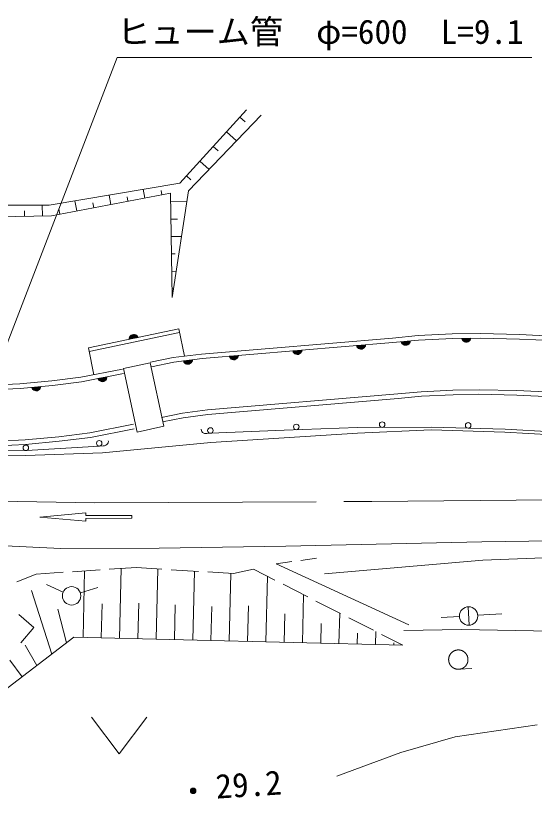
# Model space of a CAD drawing. Units: millimetres, scale not verified. Extents: x 40000 to 680000, y 20000 to 380000.
# Drawn here: x 478447 to 506574, y 267661 to 310591 of the extents above; entities that cross this region are included whole.
import ezdxf
from ezdxf.enums import TextEntityAlignment as Align

# ---------------------------------------------------------------- set-up
doc = ezdxf.new("R2010")
doc.units = ezdxf.units.MM
doc.header["$LTSCALE"] = 1000
doc.linetypes.add('CHAIN', pattern=[18.5, 12, -1.5, 3.5, -1.5])
for name, color, linetype, lineweight in [('M-BGD', 7, 'Continuous', 13), ('M-BMK', 2, 'CHAIN', 13), ('M-STR-HTXT', 7, 'Continuous', 13), ('M-STR-STRC', 7, 'Continuous', 13), ('M-WORK', 1, 'Continuous', 13)]:
    doc.layers.add(name, color=color, linetype=linetype, lineweight=lineweight)
doc.styles.add('ＭＳ ゴシック', font='')
doc.styles.get('ＭＳ ゴシック').set_extended_font_data('MS Gothic')

msp = doc.modelspace()

# ---------------------------------------------------------------- linework, layer by layer
at = {"layer": 'M-BGD'}
for p, q in [((487345, 301514), (490973, 305497)), ((487819, 301089), (491761, 305207)), ((490610, 305099), (490890, 304844)), ((489885, 304302), (490424, 303811)), ((489159, 303506), (489419, 303269)), ((488433, 302709), (488933, 302253)), ((487707, 301913), (487948, 301694)), ((480261, 300321), (487345, 301514)), ((480374, 299745), (486835, 300967)), ((485450, 300705), (485360, 301180)), ((486373, 300879), (486330, 301108)), ((486835, 300967), (486925, 295318)), ((487819, 301089), (486925, 295318)), ((481759, 300007), (481655, 300556)), ((483605, 300356), (483508, 300868)), ((484527, 300530), (484481, 300777)), ((473704, 300303), (480261, 300321)), ((479891, 299736), (479880, 300320)), ((480836, 299832), (480782, 300116)), ((482682, 300181), (482631, 300447)), ((486842, 300496), (487729, 300510)), ((473613, 299617), (480374, 299745)), ((478925, 299717), (478920, 300017)), ((486857, 299554), (487220, 299560)), ((486872, 298613), (487437, 298622)), ((486887, 297671), (487089, 297675)), ((486902, 296730), (487144, 296734)), ((486917, 295788), (486958, 295789)), ((487291, 293609), (482382, 292584)), ((487331, 293413), (482423, 292388)), ((485023, 293227), (484612, 293141)), ((484618, 293163), (484657, 293222)), ((484635, 293177), (484988, 293250)), ((484657, 293222), (484700, 293262)), ((484952, 293274), (484659, 293212)), ((484700, 293262), (484754, 293293)), ((484702, 293252), (484897, 293293)), ((484754, 293293), (484832, 293310)), ((484832, 293310), (484895, 293302)), ((484895, 293302), (484950, 293283)), ((484950, 293283), (485010, 293245)), ((485010, 293245), (485049, 293202)), ((487600, 292126), (487291, 293609)), ((498883, 293112), (500288, 293247)), ((500288, 293247), (502130, 293339)), ((502130, 293339), (503657, 293358)), ((503657, 293358), (505782, 293305)), ((505782, 293305), (508155, 293192)), ((485081, 293147), (484592, 293045)), ((484592, 293045), (484599, 293108)), ((484599, 293108), (484618, 293163)), ((485055, 293172), (484605, 293078)), ((484609, 293110), (485039, 293200)), ((485049, 293202), (485081, 293147)), ((488525, 292244), (498883, 293112)), ((488551, 291996), (498907, 292864)), ((498907, 292864), (500301, 292997)), ((499355, 292907), (499852, 292954)), ((499380, 292849), (499355, 292907)), ((499378, 292879), (499835, 292922)), ((499415, 292802), (499380, 292849)), ((499828, 292892), (499390, 292850)), ((499403, 292821), (499821, 292861)), ((499470, 292757), (499415, 292802)), ((499794, 292828), (499436, 292794)), ((499469, 292767), (499767, 292795)), ((499813, 292840), (499768, 292785)), ((499838, 292893), (499813, 292840)), ((499852, 292954), (499838, 292893)), ((500301, 292997), (502133, 293089)), ((502133, 293089), (503651, 293108)), ((502642, 293095), (503142, 293102)), ((502663, 293036), (502642, 293095)), ((502663, 293066), (503123, 293072)), ((502694, 292986), (502663, 293036)), ((503113, 293041), (502673, 293036)), ((502683, 293006), (503103, 293011)), ((502744, 292937), (502694, 292986)), ((503074, 292981), (502714, 292976)), ((502744, 292947), (503044, 292951)), ((502795, 292907), (502744, 292937)), ((502995, 292920), (502795, 292917)), ((502855, 292888), (502795, 292907)), ((502935, 292889), (502855, 292888)), ((502995, 292910), (502935, 292889)), ((503044, 292941), (502995, 292910)), ((503094, 292991), (503044, 292941)), ((503123, 293042), (503094, 292991)), ((503142, 293102), (503123, 293042)), ((503651, 293108), (505770, 293055)), ((505770, 293055), (508138, 292943)), ((482382, 292584), (482687, 291122)), ((493480, 292409), (493978, 292451)), ((493505, 292351), (493480, 292409)), ((493502, 292381), (493961, 292419)), ((493953, 292388), (493515, 292352)), ((493527, 292322), (493946, 292358)), ((493963, 292389), (493937, 292337)), ((493978, 292451), (493963, 292389)), ((496932, 292698), (497430, 292740)), ((496956, 292640), (496932, 292698)), ((496954, 292670), (497412, 292708)), ((496991, 292593), (496956, 292640)), ((497405, 292678), (496966, 292641)), ((496979, 292612), (497397, 292647)), ((497045, 292547), (496991, 292593)), ((497370, 292614), (497011, 292584)), ((497044, 292557), (497343, 292582)), ((497097, 292521), (497045, 292547)), ((497295, 292548), (497096, 292531)), ((497158, 292506), (497097, 292521)), ((497238, 292513), (497158, 292506)), ((497296, 292538), (497238, 292513)), ((497343, 292572), (497296, 292538)), ((497389, 292626), (497343, 292572)), ((497415, 292678), (497389, 292626)), ((497430, 292740), (497415, 292678)), ((499522, 292732), (499470, 292757)), ((499720, 292761), (499521, 292742)), ((499584, 292718), (499522, 292732)), ((499663, 292725), (499584, 292718)), ((499721, 292751), (499663, 292725)), ((499768, 292785), (499721, 292751)), ((485751, 291794), (486988, 292047)), ((486988, 292047), (488525, 292244)), ((487029, 291800), (488551, 291996)), ((487542, 291866), (488038, 291930)), ((488038, 291930), (488026, 291868)), ((490028, 292120), (490526, 292161)), ((490053, 292061), (490028, 292120)), ((490050, 292091), (490509, 292130)), ((490087, 292014), (490053, 292061)), ((490501, 292099), (490063, 292062)), ((490075, 292033), (490494, 292068)), ((490141, 291968), (490087, 292014)), ((490466, 292036), (490108, 292006)), ((490140, 291978), (490439, 292003)), ((490193, 291943), (490141, 291968)), ((490392, 291969), (490192, 291953)), ((490255, 291928), (490193, 291943)), ((490334, 291934), (490255, 291928)), ((490393, 291959), (490334, 291934)), ((490440, 291993), (490393, 291959)), ((490486, 292047), (490440, 291993)), ((490511, 292100), (490486, 292047)), ((490526, 292161), (490511, 292100)), ((493539, 292303), (493505, 292351)), ((493593, 292258), (493539, 292303)), ((493918, 292325), (493560, 292295)), ((493592, 292268), (493891, 292293)), ((493645, 292232), (493593, 292258)), ((493844, 292259), (493644, 292242)), ((493707, 292217), (493645, 292232)), ((493786, 292224), (493707, 292217)), ((493844, 292249), (493786, 292224)), ((493892, 292283), (493844, 292249)), ((493937, 292337), (493892, 292283)), ((485738, 291767), (484284, 291451)), ((486485, 288322), (485738, 291767)), ((485801, 291550), (487029, 291800)), ((487570, 291809), (487542, 291866)), ((487566, 291839), (488022, 291897)), ((487606, 291763), (487570, 291809)), ((488016, 291866), (487579, 291810)), ((487593, 291782), (488010, 291835)), ((487662, 291720), (487606, 291763)), ((487984, 291802), (487627, 291756)), ((487660, 291730), (487958, 291768)), ((487715, 291697), (487662, 291720)), ((487912, 291732), (487714, 291707)), ((487777, 291685), (487715, 291697)), ((487856, 291695), (487777, 291685)), ((487913, 291722), (487856, 291695)), ((487959, 291758), (487913, 291722)), ((488002, 291814), (487959, 291758)), ((488026, 291868), (488002, 291814)), ((481976, 290982), (484234, 291427)), ((482016, 290735), (484283, 291182)), ((484284, 291451), (485031, 288007)), ((478665, 290622), (480402, 290787)), ((480402, 290787), (481976, 290982)), ((480433, 290539), (482016, 290735)), ((482904, 290910), (483394, 291007)), ((482935, 290855), (482904, 290910)), ((482929, 290884), (483380, 290973)), ((482974, 290812), (482935, 290855)), ((483376, 290942), (482945, 290857)), ((482960, 290829), (483372, 290911)), ((483033, 290772), (482974, 290812)), ((483349, 290875), (482996, 290806)), ((483031, 290782), (483325, 290840)), ((483088, 290752), (483033, 290772)), ((483282, 290801), (483086, 290762)), ((483150, 290744), (483088, 290752)), ((483229, 290760), (483150, 290744)), ((483284, 290791), (483229, 290760)), ((483327, 290830), (483284, 290791)), ((483367, 290889), (483327, 290830)), ((483386, 290944), (483367, 290889)), ((483394, 291007), (483386, 290944)), ((476586, 290534), (478665, 290622)), ((476597, 290284), (478689, 290373)), ((478689, 290373), (480433, 290539)), ((479312, 290432), (479809, 290480)), ((479337, 290375), (479312, 290432)), ((479334, 290404), (479792, 290448)), ((479372, 290328), (479337, 290375)), ((479785, 290417), (479347, 290376)), ((479360, 290347), (479778, 290387)), ((479426, 290283), (479372, 290328)), ((479751, 290354), (479393, 290320)), ((479425, 290293), (479724, 290321)), ((479479, 290258), (479426, 290283)), ((479677, 290286), (479478, 290268)), ((479541, 290243), (479479, 290258)), ((479620, 290251), (479541, 290243)), ((479678, 290277), (479620, 290251)), ((479725, 290311), (479678, 290277)), ((479770, 290366), (479725, 290311)), ((479795, 290418), (479770, 290366)), ((479809, 290480), (479795, 290418)), ((500441, 290201), (502169, 290289)), ((502169, 290289), (503581, 290309)), ((503581, 290309), (505637, 290258)), ((505637, 290258), (507951, 290148)), ((488847, 289211), (499174, 290076)), ((488873, 288962), (499198, 289827)), ((499174, 290076), (500441, 290201)), ((499198, 289827), (500454, 289951)), ((500454, 289951), (502172, 290039)), ((502172, 290039), (503575, 290059)), ((503575, 290059), (505625, 290009)), ((505625, 290009), (507934, 289899)), ((486360, 288806), (487488, 289036)), ((487488, 289036), (488847, 289211)), ((487529, 288789), (488873, 288962)), ((486410, 288561), (487529, 288789)), ((482458, 287968), (484824, 288435)), ((482498, 287721), (484873, 288189)), ((485031, 288007), (486485, 288322)), ((500983, 288133), (496996, 287959)), ((504987, 288013), (500983, 288133)), ((478954, 287586), (480775, 287760)), ((480775, 287760), (482458, 287968)), ((480806, 287512), (482498, 287721)), ((496996, 287959), (489029, 287453)), ((508991, 287781), (504987, 288013)), ((476715, 287487), (478954, 287586)), ((476726, 287237), (478978, 287337)), ((478978, 287337), (480806, 287512)), ((489029, 287453), (483143, 286879)), ((483143, 286879), (478968, 286742)), ((478968, 286742), (476073, 286704)), ((493094, 281827), (503726, 282058)), ((503726, 282058), (515955, 282246)), ((476192, 281906), (480892, 281694)), ((480892, 281694), (486232, 281706)), ((486232, 281706), (493094, 281827)), ((492579, 280869), (493421, 280982)), ((492579, 280869), (499778, 277549)), ((493917, 281049), (494759, 281163)), ((479550, 280307), (481021, 280402)), ((481520, 280435), (483017, 280532)), ((482094, 276869), (482182, 280478)), ((483516, 280564), (484987, 280659)), ((484077, 276821), (484171, 280606)), ((484987, 280659), (486371, 280574)), ((486062, 276772), (486155, 280587)), ((486870, 280543), (488367, 280451)), ((488045, 276723), (488137, 280465)), ((488866, 280420), (490251, 280335)), ((490029, 276674), (490120, 280343)), ((490251, 280335), (491346, 280568)), ((492503, 279979), (491346, 280568)), ((478506, 279886), (479550, 280307)), ((492013, 276625), (492101, 280184)), ((481019, 279331), (480106, 279740)), ((481951, 279280), (482903, 279587)), ((494286, 279072), (492949, 279753)), ((480392, 275960), (479296, 279411)), ((493997, 276577), (494062, 279186)), ((483086, 276845), (483131, 278693)), ((485070, 276796), (485117, 278722)), ((487053, 276747), (487100, 278637)), ((496068, 278165), (494731, 278845)), ((481196, 276574), (480726, 278399)), ((489037, 276699), (489083, 278551)), ((491021, 276650), (491069, 278585)), ((478617, 278111), (479432, 277417)), ((493005, 276601), (493043, 278143)), ((495981, 276528), (496022, 278189)), ((497851, 277258), (496514, 277938)), ((479432, 277417), (478712, 276572)), ((494989, 276552), (495016, 277620)), ((496973, 276503), (496988, 277097)), ((497965, 276479), (497983, 277191)), ((499453, 276443), (498296, 277031)), ((481598, 276881), (469540, 267661)), ((481598, 276881), (499453, 276443)), ((498957, 276455), (498960, 276573)), ((479588, 275345), (478950, 276455)), ((478784, 274730), (478129, 275629)), ((482552, 272549), (484052, 270549)), ((484052, 270549), (485552, 272549))]:
    msp.add_line(p, q, dxfattribs=at)
msp.add_circle((481475, 279126), 500, dxfattribs=at)
at = {"layer": 'M-BMK'}
for p, q in [((475010, 284311), (482739, 284178)), ((482739, 284178), (497766, 284246)), ((497766, 284246), (508807, 284348))]:
    msp.add_line(p, q, dxfattribs=at)
at = {"layer": 'M-STR-HTXT'}
msp.add_lwpolyline([(475155, 285527), (483944, 308330), (506444, 308330)], dxfattribs=at)
at = {"layer": 'M-STR-STRC'}
for p, q in [((488504, 288141), (488502, 288171)), ((488516, 288092), (488504, 288141)), ((488548, 288033), (488516, 288092)), ((493014, 288116), (489013, 287943)), ((496991, 288259), (493014, 288116)), ((500985, 288283), (496991, 288259)), ((504993, 288162), (500985, 288283)), ((508999, 287931), (504993, 288162)), ((488580, 287995), (488548, 288033)), ((488621, 287966), (488580, 287995)), ((488682, 287939), (488621, 287966)), ((488733, 287931), (488682, 287939)), ((488813, 287935), (488733, 287931)), ((489013, 287943), (488813, 287935)), ((482982, 287252), (479030, 287002)), ((483181, 287265), (482982, 287252)), ((483261, 287270), (483181, 287265)), ((483330, 287294), (483261, 287270)), ((483378, 287327), (483330, 287294)), ((483425, 287380), (483378, 287327)), ((483451, 287432), (483425, 287380)), ((483467, 287493), (483451, 287432)), ((483465, 287533), (483467, 287493)), ((479030, 287002), (475022, 287056)), ((479748, 283387), (482246, 283627)), ((479748, 283387), (482249, 283177)), ((482246, 283627), (482247, 283477)), ((482249, 283177), (482248, 283327))]:
    msp.add_line(p, q, dxfattribs=at)
msp.add_lwpolyline([(482247, 283477), (484747, 283491), (484748, 283341), (482248, 283327)], dxfattribs=at)
for centre in [(498328, 288417), (502993, 288372), (489006, 288093), (493664, 288290), (478991, 287153), (482972, 287402)]:
    msp.add_circle(centre, 150, dxfattribs=at)
at = {"layer": 'M-WORK'}
for p, q in [((503789, 281055), (508202, 281238)), ((495204, 280328), (503789, 281055)), ((502984, 278531), (503046, 277533)), ((501527, 277949), (502516, 278010)), ((503514, 278071), (504810, 278150)), ((499498, 277246), (502632, 277307)), ((502632, 277307), (507519, 277215)), ((502095, 276045), (502088, 276038)), ((502101, 276051), (502095, 276045)), ((502108, 276057), (502101, 276051)), ((502115, 276063), (502108, 276057)), ((502122, 276069), (502115, 276063)), ((502129, 276075), (502122, 276069)), ((502136, 276081), (502129, 276075)), ((502143, 276086), (502136, 276081)), ((502151, 276092), (502143, 276086)), ((502158, 276097), (502151, 276092)), ((502166, 276102), (502158, 276097)), ((502174, 276107), (502166, 276102)), ((502181, 276112), (502174, 276107)), ((502189, 276117), (502181, 276112)), ((502197, 276122), (502189, 276117)), ((502205, 276126), (502197, 276122)), ((502213, 276130), (502205, 276126)), ((502221, 276135), (502213, 276130)), ((502230, 276139), (502221, 276135)), ((502238, 276143), (502230, 276139)), ((502246, 276147), (502238, 276143)), ((502255, 276150), (502246, 276147)), ((502263, 276154), (502255, 276150)), ((502272, 276157), (502263, 276154)), ((502280, 276160), (502272, 276157)), ((502289, 276163), (502280, 276160)), ((502298, 276166), (502289, 276163)), ((502307, 276169), (502298, 276166)), ((502316, 276171), (502307, 276169)), ((502324, 276174), (502316, 276171)), ((502333, 276176), (502324, 276174)), ((502342, 276178), (502333, 276176)), ((502351, 276180), (502342, 276178)), ((502360, 276182), (502351, 276180)), ((502369, 276184), (502360, 276182)), ((502378, 276185), (502369, 276184)), ((502387, 276186), (502378, 276185)), ((502396, 276188), (502387, 276186)), ((502406, 276189), (502396, 276188)), ((502415, 276189), (502406, 276189)), ((502424, 276190), (502415, 276189)), ((502433, 276191), (502424, 276190)), ((502442, 276191), (502433, 276191)), ((502452, 276191), (502442, 276191)), ((502461, 276191), (502452, 276191)), ((502470, 276191), (502461, 276191)), ((502479, 276191), (502470, 276191)), ((502488, 276190), (502479, 276191)), ((502497, 276190), (502488, 276190)), ((502507, 276189), (502497, 276190)), ((502516, 276188), (502507, 276189)), ((502525, 276187), (502516, 276188)), ((502534, 276186), (502525, 276187)), ((502543, 276184), (502534, 276186)), ((502552, 276183), (502543, 276184)), ((502561, 276181), (502552, 276183)), ((502570, 276179), (502561, 276181)), ((502579, 276177), (502570, 276179)), ((502588, 276175), (502579, 276177)), ((502597, 276173), (502588, 276175)), ((502606, 276170), (502597, 276173)), ((502614, 276167), (502606, 276170)), ((502623, 276165), (502614, 276167)), ((502632, 276162), (502623, 276165)), ((502641, 276159), (502632, 276162)), ((502649, 276155), (502641, 276159)), ((502658, 276152), (502649, 276155)), ((502666, 276148), (502658, 276152)), ((502675, 276145), (502666, 276148)), ((502683, 276141), (502675, 276145)), ((502691, 276137), (502683, 276141)), ((502699, 276133), (502691, 276137)), ((502708, 276128), (502699, 276133)), ((502716, 276124), (502708, 276128)), ((502723, 276119), (502716, 276124)), ((502731, 276115), (502723, 276119)), ((502739, 276110), (502731, 276115)), ((502747, 276105), (502739, 276110)), ((502755, 276100), (502747, 276105)), ((502762, 276094), (502755, 276100)), ((502770, 276089), (502762, 276094)), ((502777, 276083), (502770, 276089)), ((502784, 276078), (502777, 276083)), ((502791, 276072), (502784, 276078)), ((502798, 276066), (502791, 276072)), ((502805, 276060), (502798, 276066)), ((502812, 276054), (502805, 276060)), ((502819, 276048), (502812, 276054)), ((502826, 276041), (502819, 276048)), ((501934, 275685), (501933, 275675)), ((501933, 275675), (501933, 275666)), ((501933, 275666), (501934, 275657)), ((501935, 275703), (501934, 275694)), ((501934, 275694), (501934, 275685)), ((501934, 275657), (501934, 275648)), ((501934, 275648), (501934, 275639)), ((501934, 275639), (501935, 275629)), ((501936, 275721), (501935, 275712)), ((501935, 275712), (501935, 275703)), ((501935, 275629), (501935, 275620)), ((501935, 275620), (501936, 275611)), ((501937, 275730), (501936, 275721)), ((501939, 275739), (501937, 275730)), ((501940, 275749), (501939, 275739)), ((501941, 275758), (501940, 275749)), ((501943, 275767), (501941, 275758)), ((501945, 275776), (501943, 275767)), ((501947, 275785), (501945, 275776)), ((501949, 275794), (501947, 275785)), ((501951, 275802), (501949, 275794)), ((501954, 275811), (501951, 275802)), ((501956, 275820), (501954, 275811)), ((501959, 275829), (501956, 275820)), ((501962, 275838), (501959, 275829)), ((501965, 275846), (501962, 275838)), ((501968, 275855), (501965, 275846)), ((501972, 275863), (501968, 275855)), ((501975, 275872), (501972, 275863)), ((501979, 275880), (501975, 275872)), ((501983, 275889), (501979, 275880)), ((501987, 275897), (501983, 275889)), ((501991, 275905), (501987, 275897)), ((501995, 275913), (501991, 275905)), ((502000, 275921), (501995, 275913)), ((502004, 275929), (502000, 275921)), ((502009, 275937), (502004, 275929)), ((502014, 275945), (502009, 275937)), ((502018, 275953), (502014, 275945)), ((502024, 275960), (502018, 275953)), ((502029, 275968), (502024, 275960)), ((502034, 275975), (502029, 275968)), ((502040, 275983), (502034, 275975)), ((502045, 275990), (502040, 275983)), ((502051, 275997), (502045, 275990)), ((502057, 276004), (502051, 275997)), ((502063, 276011), (502057, 276004)), ((502069, 276018), (502063, 276011)), ((502075, 276025), (502069, 276018)), ((502081, 276032), (502075, 276025)), ((502088, 276038), (502081, 276032)), ((502832, 276035), (502826, 276041)), ((502838, 276028), (502832, 276035)), ((502845, 276022), (502838, 276028)), ((502851, 276015), (502845, 276022)), ((502857, 276008), (502851, 276015)), ((502863, 276001), (502857, 276008)), ((502869, 275994), (502863, 276001)), ((502874, 275987), (502869, 275994)), ((502880, 275979), (502874, 275987)), ((502885, 275972), (502880, 275979)), ((502890, 275964), (502885, 275972)), ((502896, 275957), (502890, 275964)), ((502901, 275949), (502896, 275957)), ((502906, 275941), (502901, 275949)), ((502910, 275933), (502906, 275941)), ((502915, 275925), (502910, 275933)), ((502919, 275917), (502915, 275925)), ((502924, 275909), (502919, 275917)), ((502928, 275901), (502924, 275909)), ((502932, 275893), (502928, 275901)), ((502936, 275884), (502932, 275893)), ((502940, 275876), (502936, 275884)), ((502943, 275868), (502940, 275876)), ((502947, 275859), (502943, 275868)), ((502950, 275851), (502947, 275859)), ((502953, 275842), (502950, 275851)), ((502956, 275833), (502953, 275842)), ((502959, 275824), (502956, 275833)), ((502962, 275816), (502959, 275824)), ((502964, 275807), (502962, 275816)), ((502967, 275798), (502964, 275807)), ((502969, 275789), (502967, 275798)), ((502971, 275780), (502969, 275789)), ((502973, 275771), (502971, 275780)), ((502975, 275762), (502973, 275771)), ((502976, 275753), (502975, 275762)), ((502978, 275744), (502976, 275753)), ((502979, 275735), (502978, 275744)), ((502980, 275726), (502979, 275735)), ((502981, 275717), (502980, 275726)), ((502980, 275607), (502981, 275616)), ((502982, 275707), (502981, 275717)), ((502981, 275616), (502982, 275625)), ((502982, 275698), (502982, 275707)), ((502983, 275689), (502982, 275698)), ((502982, 275634), (502983, 275643)), ((502982, 275625), (502982, 275634)), ((502983, 275680), (502983, 275689)), ((502983, 275671), (502983, 275680)), ((502983, 275662), (502983, 275671)), ((502983, 275652), (502983, 275662)), ((502983, 275643), (502983, 275652)), ((501936, 275611), (501937, 275602)), ((501937, 275602), (501938, 275593)), ((501938, 275593), (501940, 275584)), ((501940, 275584), (501941, 275575)), ((501941, 275575), (501943, 275566)), ((501943, 275566), (501945, 275557)), ((501945, 275557), (501947, 275548)), ((501947, 275548), (501949, 275539)), ((501949, 275539), (501951, 275530)), ((501951, 275530), (501954, 275521)), ((501954, 275521), (501956, 275512)), ((501956, 275512), (501959, 275503)), ((501959, 275503), (501962, 275495)), ((501962, 275495), (501965, 275486)), ((501965, 275486), (501968, 275478)), ((501968, 275478), (501972, 275469)), ((501972, 275469), (501975, 275461)), ((501975, 275461), (501979, 275452)), ((501979, 275452), (501983, 275444)), ((501983, 275444), (501987, 275435)), ((501987, 275435), (501991, 275427)), ((501991, 275427), (501995, 275419)), ((501995, 275419), (502000, 275411)), ((502000, 275411), (502004, 275403)), ((502004, 275403), (502009, 275395)), ((502009, 275395), (502014, 275387)), ((502014, 275387), (502018, 275380)), ((502018, 275380), (502024, 275372)), ((502024, 275372), (502029, 275364)), ((502029, 275364), (502034, 275357)), ((502034, 275357), (502040, 275349)), ((502040, 275349), (502045, 275342)), ((502045, 275342), (502051, 275335)), ((502051, 275335), (502057, 275328)), ((502057, 275328), (502063, 275321)), ((502063, 275321), (502069, 275314)), ((502069, 275314), (502075, 275307)), ((502075, 275307), (502082, 275301)), ((502082, 275301), (502088, 275294)), ((502088, 275294), (502095, 275288)), ((502095, 275288), (502101, 275281)), ((502101, 275281), (502108, 275275)), ((502108, 275275), (502115, 275269)), ((502115, 275269), (502122, 275263)), ((502122, 275263), (502129, 275257)), ((502129, 275257), (502136, 275252)), ((502136, 275252), (502144, 275246)), ((502144, 275246), (502151, 275241)), ((502151, 275241), (502158, 275235)), ((502158, 275235), (502166, 275230)), ((502166, 275230), (502174, 275225)), ((502174, 275225), (502181, 275220)), ((502181, 275220), (502189, 275215)), ((502189, 275215), (502197, 275211)), ((502197, 275211), (502205, 275206)), ((502205, 275206), (502213, 275202)), ((502213, 275202), (502222, 275198)), ((502222, 275198), (502230, 275194)), ((502230, 275194), (502238, 275190)), ((502238, 275190), (502246, 275186)), ((502246, 275186), (502255, 275182)), ((502491, 275142), (503189, 275185)), ((502658, 275180), (502666, 275184)), ((502666, 275184), (502675, 275188)), ((502675, 275188), (502683, 275192)), ((502683, 275192), (502691, 275196)), ((502691, 275196), (502699, 275200)), ((502699, 275200), (502708, 275204)), ((502708, 275204), (502716, 275208)), ((502716, 275208), (502723, 275213)), ((502723, 275213), (502731, 275218)), ((502731, 275218), (502739, 275223)), ((502739, 275223), (502747, 275228)), ((502747, 275228), (502755, 275233)), ((502755, 275233), (502762, 275238)), ((502762, 275238), (502770, 275243)), ((502770, 275243), (502777, 275249)), ((502777, 275249), (502784, 275254)), ((502784, 275254), (502791, 275260)), ((502791, 275260), (502798, 275266)), ((502798, 275266), (502805, 275272)), ((502805, 275272), (502812, 275278)), ((502812, 275278), (502819, 275285)), ((502819, 275285), (502826, 275291)), ((502826, 275291), (502832, 275297)), ((502832, 275297), (502838, 275304)), ((502838, 275304), (502845, 275311)), ((502845, 275311), (502851, 275317)), ((502851, 275317), (502857, 275324)), ((502857, 275324), (502863, 275331)), ((502863, 275331), (502869, 275339)), ((502869, 275339), (502874, 275346)), ((502874, 275346), (502880, 275353)), ((502880, 275353), (502885, 275361)), ((502885, 275361), (502891, 275368)), ((502891, 275368), (502896, 275376)), ((502896, 275376), (502901, 275383)), ((502901, 275383), (502906, 275391)), ((502906, 275391), (502910, 275399)), ((502910, 275399), (502915, 275407)), ((502915, 275407), (502919, 275415)), ((502919, 275415), (502924, 275423)), ((502924, 275423), (502928, 275431)), ((502928, 275431), (502932, 275440)), ((502932, 275440), (502936, 275448)), ((502936, 275448), (502940, 275456)), ((502940, 275456), (502943, 275465)), ((502943, 275465), (502947, 275473)), ((502947, 275473), (502950, 275482)), ((502950, 275482), (502953, 275490)), ((502953, 275490), (502956, 275499)), ((502956, 275499), (502959, 275508)), ((502959, 275508), (502962, 275517)), ((502962, 275517), (502964, 275526)), ((502964, 275526), (502967, 275534)), ((502967, 275534), (502969, 275543)), ((502969, 275543), (502971, 275552)), ((502971, 275552), (502973, 275561)), ((502973, 275561), (502975, 275570)), ((502975, 275570), (502976, 275579)), ((502976, 275579), (502978, 275588)), ((502978, 275588), (502979, 275597)), ((502979, 275597), (502980, 275607)), ((502255, 275182), (502263, 275179)), ((502263, 275179), (502272, 275175)), ((502272, 275175), (502280, 275172)), ((502280, 275172), (502289, 275169)), ((502289, 275169), (502298, 275166)), ((502298, 275166), (502307, 275164)), ((502307, 275164), (502316, 275161)), ((502316, 275161), (502324, 275159)), ((502324, 275159), (502333, 275156)), ((502333, 275156), (502342, 275154)), ((502342, 275154), (502351, 275152)), ((502351, 275152), (502360, 275150)), ((502360, 275150), (502369, 275149)), ((502369, 275149), (502378, 275147)), ((502378, 275147), (502387, 275146)), ((502387, 275146), (502397, 275145)), ((502397, 275145), (502406, 275144)), ((502406, 275144), (502415, 275143)), ((502415, 275143), (502424, 275142)), ((502424, 275142), (502433, 275142)), ((502433, 275142), (502442, 275141)), ((502442, 275141), (502452, 275141)), ((502452, 275141), (502461, 275141)), ((502461, 275141), (502470, 275141)), ((502470, 275141), (502479, 275142)), ((502479, 275142), (502488, 275142)), ((502488, 275142), (502498, 275143)), ((502498, 275143), (502507, 275143)), ((502507, 275143), (502516, 275144)), ((502516, 275144), (502525, 275145)), ((502525, 275145), (502534, 275147)), ((502534, 275147), (502543, 275148)), ((502543, 275148), (502552, 275150)), ((502552, 275150), (502561, 275151)), ((502561, 275151), (502570, 275153)), ((502570, 275153), (502579, 275155)), ((502579, 275155), (502588, 275157)), ((502588, 275157), (502597, 275160)), ((502597, 275160), (502606, 275162)), ((502606, 275162), (502614, 275165)), ((502614, 275165), (502623, 275168)), ((502623, 275168), (502632, 275171)), ((502632, 275171), (502641, 275174)), ((502641, 275174), (502649, 275177)), ((502649, 275177), (502658, 275180)), ((502289, 271469), (506737, 272134)), ((499333, 270633), (502289, 271469)), ((495859, 269352), (499333, 270633))]:
    msp.add_line(p, q, dxfattribs=at)
for centre, radius in [((503015, 278032), 500), ((488068, 268549), 150), ((488068, 268549), 120), ((488068, 268549), 90), ((488068, 268549), 60), ((488068, 268549), 30), ((488068, 268549), 20)]:
    msp.add_circle(centre, radius, dxfattribs=at)

# ---------------------------------------------------------------- texts
at = {"layer": 'M-STR-HTXT', "style": 'ＭＳ ゴシック'}
msp.add_text('ヒューム管\u3000φ=600\u3000L=9.1', height=1320, dxfattribs=at).set_placement((483944, 309730), align=Align.MIDDLE_LEFT)
at = {"layer": 'M-WORK', "style": 'ＭＳ ゴシック'}
msp.add_text('29.2', height=1320, rotation=3.751, dxfattribs=at).set_placement((489357, 267727), align=Align.BOTTOM_LEFT)

doc.saveas('drawing.dxf')
